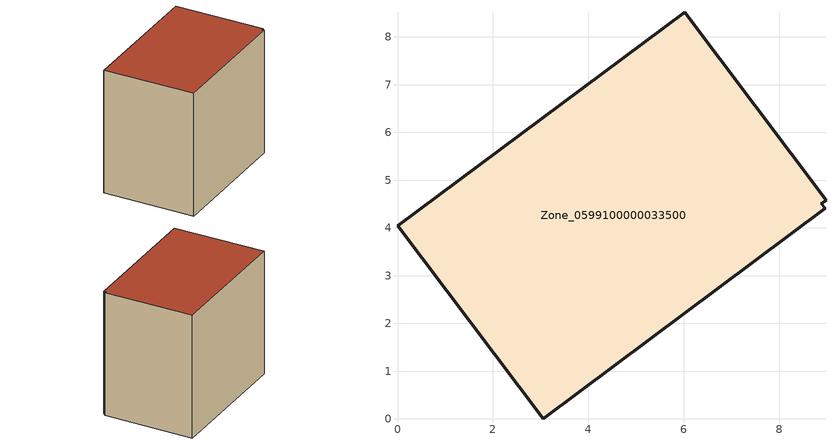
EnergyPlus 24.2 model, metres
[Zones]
Zone_0599100000033500
 floor ground (C_G): 8.97,4.58 8.88,4.51 8.96,4.41 3.05,0 0,4.04 6.01,8.52 z0
 wall outside (C_F): 8.97,4.58 6.01,8.52 0,4.04 3.05,0 8.96,4.41 8.88,4.51 8.97,4.58 z0:6.96
 roof outside (C_R): 8.88,4.51 8.97,4.58 6.01,8.52 0,4.04 3.05,0 8.96,4.41 z6.96
[BUILDING]
Pand.0599100000033500: North Axis=0; Terrain=City; Loads Convergence Tolerance Value=0.04; Temperature Convergence Tolerance Value=0.4; Solar Distribution=FullExterior; Maximum Number of Warmup Days=25; Minimum Number of Warmup Days=1
[Site:Location]
Rotterdam.The.Hague.AP_ZH_NLD Design_Conditions: Latitude=51.96; Longitude=4.45; Time Zone=1; Elevation=-4.5
[SITE:GROUNDTEMPERATURE:BUILDINGSURFACE]
18, 18, 18, 18, 18, 18, 18, 18, 18, 18, 18, 18
[MATERIAL] Thermal Absorptance=0.9; Solar Absorptance=0.7; Visible Absorptance=0.7
Name | Roughness | Thickness | Conductivity | Density | Specific Heat
G.TI.1946 | MediumSmooth | 0.15 | 1 | 540 | 1210
F.TI.1946 | Rough | 0.3 | 0.857143 | 1920 | 840
R.TI.1946 | MediumRough | 0.2 | 0.1 | 1500 | 1000
[CONSTRUCTION]
C_G: G.TI.1946
C_F: F.TI.1946
C_R: R.TI.1946
[ZONE]
Zone_0599100000033500: Type=1; Multiplier=1; Ceiling Height=Autocalculate; Volume=Autocalculate; Floor Area=autocalculate; Part of Total Floor Area=Yes
[ZONEINFILTRATION:DESIGNFLOWRATE]
Infil_Zone_0599100000033500: Zone or ZoneList or Space or SpaceList=Zone_0599100000033500; Schedule=AlwaysOn; Design Flow Rate Calculation Method=Flow/Area; Flow Rate per Floor Area=0.003; Constant Term Coefficient=1; Temperature Term Coefficient=0; Velocity Term Coefficient=0; Velocity Squared Term Coefficient=0
[HVACTEMPLATE:ZONE:IDEALLOADSAIRSYSTEM]
Zone_0599100000033500: Maximum Heating Supply Air Temperature=50; Minimum Cooling Supply Air Temperature=13; Maximum Heating Supply Air Humidity Ratio=0.0156; Minimum Cooling Supply Air Humidity Ratio=0.0077; Heating Limit=NoLimit; Cooling Limit=NoLimit; Dehumidification Control Type=ConstantSensibleHeatRatio; Cooling Sensible Heat Ratio=0.7; Dehumidification Setpoint=60; Humidification Control Type=None; Humidification Setpoint=30; Outdoor Air Method=None; Outdoor Air Flow Rate per Person=0.00944; Outdoor Air Flow Rate per Zone Floor Area=0; Outdoor Air Flow Rate per Zone=0; Demand Controlled Ventilation Type=None; Outdoor Air Economizer Type=NoEconomizer; Heat Recovery Type=None; Sensible Heat Recovery Effectiveness=0.7; Latent Heat Recovery Effectiveness=0.65
[ZONECONTROL:THERMOSTAT]
ThermostatControl_Zone_0599100000033500: Zone or ZoneList=Zone_0599100000033500; Control Type Schedule=DualSetpointControlType; Control 1=Thermostat_Zone_0599100000033500; Temperature Difference Between Cutout And Setpoint=0
[THERMOSTATSETPOINT:DUALSETPOINT]
Thermostat_Zone_0599100000033500: Heating Setpoint Temperature Schedule=HeatingSetpoint_Zone_0599100000033500; Cooling Setpoint Temperature Schedule=CoolingSetpoint_Zone_0599100000033500
[SCHEDULE:COMPACT]
HeatingSetpoint_Zone_0599100000033500: Through: 12/31, For: AllDays, Until: 24:00, 21
CoolingSetpoint_Zone_0599100000033500: Through: 12/31, For: AllDays, Until: 24:00, 24
DualSetpointControlType: Through: 12/31, For: AllDays, Until: 24:00, 4
AlwaysOn: Through: 12/31, For: AllDays, Until: 24:00, 1
